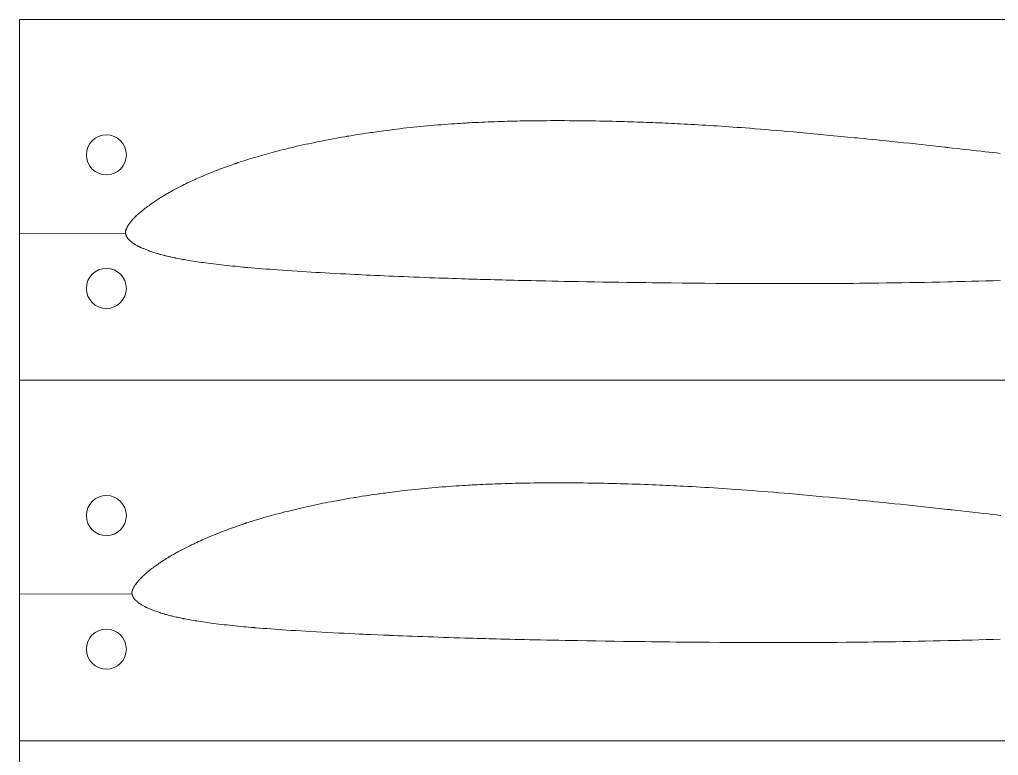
# Model space of a CAD drawing. Header units: millimetres. Extents: x 177 to 427, y 120 to 336.
# Drawn here: x 177.5 to 324.1, y 225.8 to 336 of the extents above; entities that cross this region are included whole.
import ezdxf

# ---------------------------------------------------------------- set-up
doc = ezdxf.new("R2010")
doc.units = ezdxf.units.MM
doc.layers.add('Geometries', color=7, linetype='Continuous')

msp = doc.modelspace()

# ---------------------------------------------------------------- linework, layer by layer
at = {"layer": 'Geometries', "linetype": 'Continuous', "lineweight": 13}
for p, q in [((177.5, 336), (426.5, 336)), ((177.5, 303.98), (177.5, 336)), ((177.5, 303.98), (193.36, 304.05)), ((177.5, 303.98), (193.36, 304.05)), ((177.5, 282), (177.5, 303.98)), ((177.5, 249.98), (177.5, 282)), ((177.5, 282), (426.5, 282)), ((426.5, 282), (177.5, 282)), ((177.5, 249.98), (194.33, 250.05)), ((177.5, 249.98), (194.33, 250.05)), ((177.5, 228), (177.5, 249.98)), ((177.5, 228), (426.5, 228)), ((177.5, 195.98), (177.5, 228)), ((426.5, 228), (177.5, 228))]:
    msp.add_line(p, q, dxfattribs=at)
at = {"layer": 'Geometries', "linetype": 'Continuous', "lineweight": 13, "flags": 128}
for points in [[(193.36, 304.1), (193.36, 304.13), (193.36, 304.16), (193.36, 304.2), (193.36, 304.23), (193.37, 304.26), (193.37, 304.27), (193.37, 304.29), (193.37, 304.3), (193.38, 304.31), (193.38, 304.32), (193.38, 304.32), (193.38, 304.33), (193.38, 304.34), (193.38, 304.35), (193.39, 304.35), (193.39, 304.37), (193.39, 304.38), (193.4, 304.4), (193.41, 304.42), (193.41, 304.44), (193.42, 304.46), (193.43, 304.51), (193.45, 304.56), (193.47, 304.61), (193.49, 304.66), (193.52, 304.73), (193.54, 304.79), (193.57, 304.86), (193.58, 304.88), (193.59, 304.89), (193.6, 304.91), (193.61, 304.93), (193.61, 304.94), (193.62, 304.96), (193.63, 304.97), (193.63, 304.98), (193.64, 305), (193.65, 305.01), (193.65, 305.02), (193.66, 305.03), (193.67, 305.04), (193.67, 305.05), (193.68, 305.07), (193.69, 305.08), (193.7, 305.1), (193.71, 305.11), (193.72, 305.13), (193.73, 305.15), (193.75, 305.17), (193.77, 305.2), (193.78, 305.23), (193.8, 305.25), (193.82, 305.28), (193.84, 305.3), (193.85, 305.32), (193.86, 305.33), (193.87, 305.35), (193.88, 305.36), (193.89, 305.38), (193.9, 305.39), (193.91, 305.4), (193.91, 305.41), (193.92, 305.42), (193.92, 305.42), (193.93, 305.43), (193.97, 305.49), (194.01, 305.53), (194.01, 305.53), (194.01, 305.54), (194.02, 305.54), (194.02, 305.55), (194.02, 305.55), (194.02, 305.55), (194.03, 305.56), (194.03, 305.56), (194.04, 305.57), (194.04, 305.58), (194.05, 305.58), (194.05, 305.59), (194.07, 305.62), (194.11, 305.67), (194.17, 305.74), (194.22, 305.81), (194.28, 305.87), (194.28, 305.88), (194.29, 305.89), (194.3, 305.9), (194.31, 305.91), (194.32, 305.92), (194.33, 305.93), (194.34, 305.95), (194.36, 305.97), (194.38, 306), (194.43, 306.05), (194.48, 306.11), (194.49, 306.12), (194.51, 306.14), (194.52, 306.15), (194.54, 306.17), (194.55, 306.18), (194.56, 306.19), (194.57, 306.2), (194.58, 306.21), (194.59, 306.22), (194.6, 306.23), (194.61, 306.24), (194.62, 306.25), (194.64, 306.27), (194.66, 306.3), (194.68, 306.32), (194.71, 306.34), (194.73, 306.37), (194.76, 306.39), (194.78, 306.42), (194.88, 306.51), (194.98, 306.61), (195.08, 306.71), (195.14, 306.76), (195.14, 306.76), (195.14, 306.77), (195.15, 306.77), (195.15, 306.77), (195.15, 306.78), (195.16, 306.78), (195.16, 306.79), (195.17, 306.8), (195.18, 306.81), (195.19, 306.82), (195.2, 306.82), (195.22, 306.84), (195.23, 306.85), (195.25, 306.86), (195.26, 306.88), (195.28, 306.89), (195.29, 306.9), (195.36, 306.96), (195.45, 307.05), (195.55, 307.13), (195.64, 307.21), (195.74, 307.29), (195.84, 307.37), (195.95, 307.46), (196.05, 307.54), (196.16, 307.62), (196.33, 307.76), (196.5, 307.89), (196.67, 308.02), (196.84, 308.14), (197.02, 308.27), (197.19, 308.4), (197.37, 308.52), (197.38, 308.53), (197.39, 308.53), (197.4, 308.54), (197.41, 308.55), (197.42, 308.56), (197.43, 308.56), (197.44, 308.57), (197.44, 308.57), (197.45, 308.57), (197.46, 308.58), (197.46, 308.58), (197.47, 308.59), (197.48, 308.59), (197.49, 308.6), (197.5, 308.61), (197.51, 308.62), (197.52, 308.63), (197.54, 308.63), (197.55, 308.64), (197.67, 308.72), (197.68, 308.73), (197.69, 308.74), (197.7, 308.74), (197.71, 308.75), (197.72, 308.76), (197.73, 308.76), (197.74, 308.77), (197.75, 308.78), (197.76, 308.79), (197.77, 308.79), (197.79, 308.8), (197.8, 308.81), (197.82, 308.82), (197.85, 308.84), (197.87, 308.86), (197.9, 308.88), (197.93, 308.9), (197.96, 308.92), (197.99, 308.94), (198.01, 308.95), (198.13, 309.03), (198.25, 309.11), (198.36, 309.18), (198.4, 309.21), (198.41, 309.21), (198.42, 309.22), (198.43, 309.22), (198.44, 309.23), (198.45, 309.23), (198.46, 309.24), (198.48, 309.25), (198.49, 309.26), (198.51, 309.28), (198.53, 309.29), (198.55, 309.3), (198.65, 309.36), (198.81, 309.46), (198.85, 309.48), (198.88, 309.5), (198.91, 309.52), (198.95, 309.55), (198.99, 309.57), (199.01, 309.58), (199.03, 309.6), (199.05, 309.61), (199.08, 309.62), (199.1, 309.63), (199.12, 309.65), (199.13, 309.65), (199.14, 309.66), (199.16, 309.67), (199.17, 309.68), (199.18, 309.68), (199.19, 309.69), (199.19, 309.69), (199.24, 309.72), (199.33, 309.77), (199.48, 309.86), (199.61, 309.94), (199.75, 310.02), (199.81, 310.05), (199.82, 310.06), (199.83, 310.06), (199.83, 310.06), (199.84, 310.07), (199.85, 310.07), (199.85, 310.08), (199.86, 310.08), (199.87, 310.09), (199.89, 310.09), (199.9, 310.1), (199.91, 310.11), (199.93, 310.12), (199.95, 310.13), (199.98, 310.15), (200.02, 310.17), (200.18, 310.26), (200.33, 310.34), (200.51, 310.44), (200.7, 310.55), (200.88, 310.64), (201.08, 310.75), (201.28, 310.85), (201.48, 310.96), (201.69, 311.06), (201.89, 311.16), (202.15, 311.29), (202.4, 311.42), (202.66, 311.54), (202.92, 311.66), (203.18, 311.79), (203.44, 311.91), (203.7, 312.02), (203.96, 312.14), (204.22, 312.26), (204.53, 312.39), (204.84, 312.53), (205.15, 312.66), (205.46, 312.79), (205.77, 312.92), (206.09, 313.05), (206.39, 313.17), (206.69, 313.29), (206.99, 313.41), (207.29, 313.52), (207.6, 313.64), (207.9, 313.75), (208.21, 313.86), (208.51, 313.98), (208.78, 314.07), (209.05, 314.17), (209.32, 314.26), (209.59, 314.36), (209.74, 314.41), (209.81, 314.43), (209.82, 314.44), (209.83, 314.44), (209.85, 314.45), (209.86, 314.45), (209.88, 314.46), (209.9, 314.46), (209.92, 314.47), (209.95, 314.48), (209.97, 314.49), (210, 314.5), (210.03, 314.51), (210.07, 314.52), (210.11, 314.53), (210.15, 314.55), (210.2, 314.56), (210.25, 314.58), (210.29, 314.6), (210.54, 314.68), (210.8, 314.76), (211.05, 314.84), (211.41, 314.96), (211.78, 315.08), (212.15, 315.19), (212.51, 315.3), (212.88, 315.41), (213.25, 315.52), (213.6, 315.62), (213.95, 315.72), (214.3, 315.82), (214.65, 315.92), (215, 316.02), (215.35, 316.11), (215.7, 316.21), (216.06, 316.3), (216.41, 316.39), (216.76, 316.48), (217.11, 316.57), (217.46, 316.65), (217.81, 316.74), (218.16, 316.82), (218.6, 316.92), (219.04, 317.03), (219.48, 317.13), (219.93, 317.23), (220.37, 317.33), (220.81, 317.42), (221.26, 317.52), (221.67, 317.6), (222.08, 317.69), (222.49, 317.77), (222.9, 317.85), (223.31, 317.94), (223.72, 318.01), (224.22, 318.11), (224.71, 318.2), (225.21, 318.29), (225.71, 318.38), (226.2, 318.47), (226.4, 318.5), (226.48, 318.52), (226.55, 318.53), (226.82, 318.57), (227.09, 318.62), (227.58, 318.7), (228.06, 318.78), (228.5, 318.85), (228.93, 318.91), (229.37, 318.98), (229.8, 319.04), (230.05, 319.08), (230.07, 319.08), (230.08, 319.09), (230.1, 319.09), (230.12, 319.09), (230.14, 319.09), (230.15, 319.1), (230.35, 319.12), (230.7, 319.17), (231.01, 319.22), (231.32, 319.26), (231.69, 319.31), (232.07, 319.36), (232.44, 319.41), (232.94, 319.47), (233.44, 319.54), (233.94, 319.6), (234.45, 319.66), (234.96, 319.72), (235.47, 319.77), (235.99, 319.83), (236.5, 319.89), (237.02, 319.94), (237.54, 319.99), (238.06, 320.04), (238.58, 320.09), (239.1, 320.13), (239.62, 320.18), (240.14, 320.22), (240.66, 320.26), (241.17, 320.3), (241.69, 320.34), (242.2, 320.38), (242.72, 320.41), (243.1, 320.44), (243.49, 320.46), (243.88, 320.49), (244.16, 320.5), (244.18, 320.5), (244.19, 320.5), (244.2, 320.51), (244.22, 320.51), (244.23, 320.51), (244.24, 320.51), (244.24, 320.51), (244.25, 320.51), (244.26, 320.51), (244.28, 320.51), (244.29, 320.51), (244.3, 320.51), (244.5, 320.52), (244.9, 320.55), (245.31, 320.57), (245.78, 320.59), (246.25, 320.61), (246.73, 320.63), (247.2, 320.66), (247.68, 320.68), (248.15, 320.69), (248.63, 320.71), (249.11, 320.73), (249.59, 320.74), (250.07, 320.76), (250.55, 320.77), (251.04, 320.78), (251.51, 320.8), (251.99, 320.81), (252.47, 320.82), (252.94, 320.83), (253.51, 320.84), (254.08, 320.84), (254.66, 320.85), (255.23, 320.86), (255.8, 320.86), (256.37, 320.86), (257.06, 320.87), (257.75, 320.87), (258.44, 320.87), (259.13, 320.87), (259.82, 320.86), (260.5, 320.86), (261.17, 320.85), (261.85, 320.85), (262.53, 320.84), (263.15, 320.83), (263.77, 320.82), (264.4, 320.81), (265.02, 320.79), (265.64, 320.78), (266.25, 320.77), (266.85, 320.75), (267.46, 320.74), (268.06, 320.72), (268.55, 320.71), (269.03, 320.69), (269.51, 320.68), (269.99, 320.66), (270.46, 320.64), (270.93, 320.63), (271.4, 320.61), (271.87, 320.59), (272.33, 320.57), (272.8, 320.56), (273.27, 320.54), (273.74, 320.52), (274.21, 320.5), (274.67, 320.48), (275.13, 320.45), (275.58, 320.43), (276.04, 320.41), (276.49, 320.39), (277.03, 320.36), (277.57, 320.33), (278.1, 320.3), (278.64, 320.27), (279.17, 320.24), (279.7, 320.21), (280.28, 320.18), (280.86, 320.14), (281.44, 320.11), (282.01, 320.07), (282.59, 320.03), (283.16, 319.99), (283.74, 319.95), (284.37, 319.91), (284.99, 319.86), (285.62, 319.82), (286.25, 319.77), (286.87, 319.72), (287.67, 319.66), (288.46, 319.6), (289.26, 319.54), (290.05, 319.47), (290.84, 319.4), (291.63, 319.34), (292.42, 319.27), (293.42, 319.18), (294.43, 319.09), (295.43, 319), (296.44, 318.91), (297.44, 318.81), (298.44, 318.72), (299.45, 318.62), (300.48, 318.52), (301.51, 318.42), (302.55, 318.32), (302.74, 318.3), (302.95, 318.28), (303.33, 318.24), (304, 318.18), (304.6, 318.12), (305.19, 318.06), (305.9, 317.99), (306.61, 317.91), (307.31, 317.84), (308.19, 317.75), (309.06, 317.66), (309.93, 317.57), (310.8, 317.48), (311.67, 317.38), (312.54, 317.29), (313.41, 317.2), (314.3, 317.1), (315.19, 317), (316.08, 316.9), (316.28, 316.88), (316.37, 316.87), (316.52, 316.85), (316.78, 316.82), (317.24, 316.77), (317.96, 316.69), (318.67, 316.61), (319.38, 316.53), (320.1, 316.45), (320.82, 316.37), (321.54, 316.29), (322.11, 316.22), (322.67, 316.16), (323.24, 316.09), (323.81, 316.03), (324.39, 315.96)], [(193.36, 304.05), (193.36, 304.07), (193.36, 304.1)], [(324.39, 296.95), (323.31, 296.91), (322.23, 296.88), (321.15, 296.85), (320.14, 296.82), (319.13, 296.8), (318.63, 296.79), (318.22, 296.78), (317.87, 296.77), (317.17, 296.75), (316.47, 296.73), (315.33, 296.71), (314.2, 296.69), (313.06, 296.66), (311.92, 296.64), (310.78, 296.62), (309.64, 296.6), (308.5, 296.59), (307.35, 296.57), (306.21, 296.56), (305.07, 296.54), (304.28, 296.53), (304.01, 296.53), (303.88, 296.53), (303.32, 296.52), (302.33, 296.51), (301.01, 296.5), (299.69, 296.49), (298.37, 296.49), (297.05, 296.48), (295.72, 296.47), (294.4, 296.47), (293.08, 296.47), (291.75, 296.47), (290.37, 296.47), (288.98, 296.47), (287.59, 296.48), (286.2, 296.48), (284.81, 296.49), (283.42, 296.5), (281.75, 296.51), (280.09, 296.52), (278.42, 296.54), (276.75, 296.55), (275.08, 296.57), (274.14, 296.58), (273.2, 296.59), (272.26, 296.6), (271.31, 296.62), (270.37, 296.63), (269.42, 296.64), (268.47, 296.66), (267.27, 296.67), (266.06, 296.69), (264.85, 296.71), (263.64, 296.73), (262.43, 296.75), (261.22, 296.77), (260.01, 296.79), (259.08, 296.81), (258.15, 296.83), (257.23, 296.85), (256.3, 296.87), (255.58, 296.88), (254.85, 296.9), (254.13, 296.92), (253.41, 296.93), (252.8, 296.95), (252.19, 296.96), (251.58, 296.98), (250.97, 296.99), (250.36, 297.01), (249.76, 297.02), (249.19, 297.04), (248.62, 297.05), (248.05, 297.07), (247.49, 297.08), (246.92, 297.1), (246.48, 297.11), (246.04, 297.13), (245.66, 297.14), (245.49, 297.14), (245.38, 297.15), (244.76, 297.16), (244.22, 297.18), (243.67, 297.2), (243, 297.22), (242.33, 297.24), (241.67, 297.27), (241, 297.29), (240.34, 297.31), (239.68, 297.34), (238.9, 297.36), (238.12, 297.39), (237.35, 297.42), (236.57, 297.45), (235.8, 297.48), (235.03, 297.52), (234.26, 297.55), (233.49, 297.58), (232.82, 297.61), (232.14, 297.64), (231.55, 297.67), (231.45, 297.67), (231.32, 297.68), (231.09, 297.69), (230.69, 297.7), (230.05, 297.73), (229.41, 297.76), (228.78, 297.79), (228.31, 297.82), (228.11, 297.83), (228.02, 297.83), (227.69, 297.85), (227.02, 297.88), (226.36, 297.92), (225.57, 297.96), (224.78, 298), (223.99, 298.04), (223.29, 298.08), (222.59, 298.12), (221.89, 298.16), (221.19, 298.2), (220.49, 298.25), (219.79, 298.29), (219.06, 298.33), (218.33, 298.38), (217.6, 298.43), (216.87, 298.48), (216.14, 298.53), (215.57, 298.57), (215, 298.62), (214.43, 298.66), (213.86, 298.7), (213.29, 298.75), (212.76, 298.79), (212.23, 298.84), (211.7, 298.88), (211.49, 298.9), (211.43, 298.91), (211.4, 298.91), (211.36, 298.91), (211.21, 298.93), (210.93, 298.95), (210.56, 298.98), (210.19, 299.02), (209.83, 299.06), (209.41, 299.1), (208.99, 299.14), (208.57, 299.18), (208.15, 299.23), (207.73, 299.27), (207.32, 299.32), (206.92, 299.37), (206.53, 299.41), (206.14, 299.46), (205.75, 299.51), (205.36, 299.57), (205.05, 299.61), (204.74, 299.65), (204.43, 299.69), (204.12, 299.74), (203.81, 299.79), (203.5, 299.83), (203.19, 299.88), (202.89, 299.93), (202.64, 299.97), (202.4, 300.02), (202.16, 300.06), (201.92, 300.1), (201.68, 300.15), (201.44, 300.19), (201.2, 300.24), (200.96, 300.28), (200.93, 300.29), (200.93, 300.29), (200.92, 300.29), (200.92, 300.29), (200.91, 300.3), (200.91, 300.3), (200.91, 300.3), (200.88, 300.3), (200.84, 300.31), (200.77, 300.33), (200.64, 300.35), (200.4, 300.4), (200.17, 300.46), (200.14, 300.46), (200.12, 300.47), (200.12, 300.47), (200.12, 300.47), (200.11, 300.47), (200.11, 300.47), (200.11, 300.47), (200.1, 300.47), (200.1, 300.47), (200.01, 300.49), (199.85, 300.53), (199.61, 300.58), (199.38, 300.64), (199.35, 300.65), (199.34, 300.65), (199.34, 300.65), (199.33, 300.65), (199.33, 300.65), (199.33, 300.65), (199.3, 300.66), (199.26, 300.67), (199.18, 300.69), (199.02, 300.73), (198.85, 300.78), (198.68, 300.82), (198.6, 300.85), (198.56, 300.85), (198.56, 300.86), (198.56, 300.86), (198.56, 300.86), (198.56, 300.86), (198.56, 300.86), (198.55, 300.86), (198.55, 300.86), (198.55, 300.86), (198.43, 300.89), (198.32, 300.93), (198.21, 300.96), (198.18, 300.97), (198.18, 300.97), (198.17, 300.97), (198.17, 300.97), (198.16, 300.97), (198.15, 300.97), (198.09, 300.99), (197.98, 301.03), (197.79, 301.08), (197.62, 301.14), (197.45, 301.19), (197.29, 301.25), (197.14, 301.3), (196.98, 301.35), (196.83, 301.41), (196.67, 301.47), (196.55, 301.51), (196.43, 301.56), (196.31, 301.61), (196.19, 301.66), (196.07, 301.71), (195.97, 301.75), (195.86, 301.8), (195.76, 301.84), (195.65, 301.89), (195.59, 301.91), (195.57, 301.93), (195.56, 301.93), (195.56, 301.93), (195.55, 301.93), (195.55, 301.93), (195.51, 301.95), (195.44, 301.99), (195.37, 302.02), (195.3, 302.06), (195.23, 302.1), (195.16, 302.14), (195.06, 302.19), (194.97, 302.24), (194.88, 302.3), (194.85, 302.31), (194.85, 302.31), (194.85, 302.32), (194.84, 302.32), (194.84, 302.32), (194.83, 302.32), (194.83, 302.33), (194.82, 302.33), (194.76, 302.37), (194.71, 302.4), (194.66, 302.43), (194.6, 302.47), (194.55, 302.5), (194.53, 302.52), (194.52, 302.52), (194.52, 302.52), (194.52, 302.53), (194.51, 302.53), (194.51, 302.53), (194.51, 302.53), (194.49, 302.54), (194.43, 302.58), (194.37, 302.63), (194.32, 302.67), (194.26, 302.71), (194.21, 302.76), (194.2, 302.77), (194.19, 302.77), (194.19, 302.77), (194.19, 302.78), (194.18, 302.78), (194.18, 302.78), (194.14, 302.82), (194.1, 302.85), (194.06, 302.89), (194.05, 302.9), (194.05, 302.9), (194.04, 302.91), (194.04, 302.91), (194.03, 302.91), (194.03, 302.92), (194, 302.95), (193.94, 303), (193.9, 303.04), (193.86, 303.08), (193.82, 303.12), (193.78, 303.17), (193.76, 303.19), (193.76, 303.19), (193.75, 303.19), (193.75, 303.19), (193.75, 303.2), (193.75, 303.2), (193.75, 303.2), (193.73, 303.22), (193.71, 303.25), (193.68, 303.28), (193.66, 303.31), (193.64, 303.34), (193.61, 303.37), (193.59, 303.41), (193.57, 303.44), (193.55, 303.48), (193.54, 303.51), (193.52, 303.55), (193.49, 303.6), (193.47, 303.65), (193.45, 303.7), (193.44, 303.73), (193.42, 303.77), (193.41, 303.81), (193.4, 303.85), (193.39, 303.89), (193.39, 303.89), (193.39, 303.9), (193.39, 303.9), (193.38, 303.9), (193.38, 303.91), (193.38, 303.91), (193.38, 303.94), (193.37, 303.98), (193.36, 304.01), (193.36, 304.05)], [(194.33, 250.15), (194.33, 250.18), (194.33, 250.21), (194.33, 250.24), (194.33, 250.28), (194.34, 250.31), (194.34, 250.32), (194.34, 250.33), (194.34, 250.35), (194.35, 250.36), (194.35, 250.36), (194.35, 250.37), (194.35, 250.38), (194.35, 250.39), (194.35, 250.39), (194.36, 250.4), (194.36, 250.42), (194.36, 250.43), (194.37, 250.45), (194.38, 250.47), (194.38, 250.49), (194.39, 250.51), (194.4, 250.56), (194.42, 250.62), (194.44, 250.67), (194.46, 250.72), (194.49, 250.78), (194.52, 250.85), (194.55, 250.91), (194.55, 250.93), (194.56, 250.95), (194.57, 250.97), (194.58, 250.98), (194.59, 251), (194.59, 251.01), (194.6, 251.03), (194.61, 251.04), (194.62, 251.06), (194.62, 251.07), (194.63, 251.08), (194.64, 251.09), (194.64, 251.1), (194.65, 251.11), (194.66, 251.13), (194.67, 251.14), (194.68, 251.16), (194.69, 251.17), (194.7, 251.19), (194.71, 251.21), (194.73, 251.23), (194.74, 251.26), (194.76, 251.29), (194.78, 251.31), (194.8, 251.34), (194.82, 251.37), (194.83, 251.38), (194.84, 251.4), (194.85, 251.41), (194.86, 251.42), (194.87, 251.44), (194.88, 251.45), (194.89, 251.46), (194.89, 251.47), (194.9, 251.48), (194.9, 251.48), (194.91, 251.49), (194.91, 251.49), (194.96, 251.55), (194.99, 251.59), (194.99, 251.6), (195, 251.6), (195, 251.61), (195, 251.61), (195, 251.61), (195.01, 251.62), (195.01, 251.62), (195.01, 251.63), (195.02, 251.63), (195.02, 251.64), (195.03, 251.65), (195.04, 251.66), (195.06, 251.68), (195.1, 251.74), (195.15, 251.8), (195.21, 251.87), (195.26, 251.94), (195.27, 251.95), (195.28, 251.96), (195.29, 251.97), (195.3, 251.98), (195.31, 251.99), (195.32, 252), (195.33, 252.02), (195.35, 252.04), (195.37, 252.06), (195.42, 252.12), (195.47, 252.17), (195.49, 252.19), (195.5, 252.21), (195.52, 252.22), (195.53, 252.24), (195.54, 252.25), (195.55, 252.26), (195.56, 252.27), (195.57, 252.28), (195.58, 252.29), (195.59, 252.3), (195.6, 252.31), (195.61, 252.32), (195.63, 252.34), (195.66, 252.37), (195.68, 252.39), (195.7, 252.42), (195.73, 252.44), (195.75, 252.46), (195.78, 252.49), (195.88, 252.59), (195.98, 252.69), (196.09, 252.78), (196.14, 252.84), (196.14, 252.84), (196.15, 252.84), (196.15, 252.84), (196.15, 252.85), (196.16, 252.85), (196.16, 252.86), (196.17, 252.86), (196.18, 252.87), (196.19, 252.88), (196.2, 252.89), (196.21, 252.9), (196.23, 252.91), (196.24, 252.93), (196.26, 252.94), (196.27, 252.95), (196.28, 252.97), (196.3, 252.98), (196.37, 253.04), (196.46, 253.12), (196.56, 253.2), (196.66, 253.28), (196.76, 253.37), (196.86, 253.45), (196.97, 253.54), (197.08, 253.62), (197.18, 253.7), (197.33, 253.82), (197.49, 253.93), (197.64, 254.05), (197.79, 254.16), (197.95, 254.27), (198.1, 254.39), (198.26, 254.49), (198.42, 254.6), (198.43, 254.61), (198.44, 254.62), (198.45, 254.63), (198.46, 254.63), (198.47, 254.64), (198.48, 254.64), (198.48, 254.65), (198.49, 254.65), (198.5, 254.66), (198.51, 254.66), (198.51, 254.67), (198.52, 254.67), (198.53, 254.68), (198.54, 254.69), (198.55, 254.69), (198.56, 254.7), (198.57, 254.71), (198.59, 254.72), (198.6, 254.72), (198.72, 254.81), (198.73, 254.81), (198.74, 254.82), (198.75, 254.82), (198.75, 254.83), (198.76, 254.84), (198.77, 254.84), (198.78, 254.85), (198.79, 254.85), (198.8, 254.86), (198.81, 254.87), (198.83, 254.88), (198.84, 254.89), (198.86, 254.9), (198.87, 254.91), (198.9, 254.93), (198.93, 254.94), (198.96, 254.96), (198.99, 254.98), (199.02, 255), (199.04, 255.02), (199.07, 255.04), (199.19, 255.12), (199.31, 255.19), (199.42, 255.26), (199.47, 255.29), (199.48, 255.3), (199.48, 255.3), (199.49, 255.31), (199.5, 255.31), (199.51, 255.32), (199.53, 255.33), (199.54, 255.34), (199.56, 255.35), (199.58, 255.36), (199.6, 255.37), (199.62, 255.38), (199.71, 255.44), (199.88, 255.55), (199.92, 255.57), (199.95, 255.59), (199.99, 255.61), (200.02, 255.63), (200.06, 255.65), (200.08, 255.67), (200.11, 255.68), (200.13, 255.69), (200.15, 255.71), (200.17, 255.72), (200.19, 255.73), (200.21, 255.74), (200.22, 255.75), (200.23, 255.75), (200.24, 255.76), (200.25, 255.77), (200.26, 255.77), (200.27, 255.78), (200.32, 255.81), (200.41, 255.86), (200.56, 255.94), (200.7, 256.02), (200.84, 256.1), (200.9, 256.14), (200.91, 256.14), (200.91, 256.14), (200.92, 256.15), (200.93, 256.15), (200.93, 256.16), (200.94, 256.16), (200.95, 256.16), (200.96, 256.17), (200.97, 256.18), (200.99, 256.19), (201, 256.19), (201.02, 256.2), (201.03, 256.21), (201.07, 256.23), (201.11, 256.25), (201.27, 256.34), (201.42, 256.43), (201.61, 256.53), (201.8, 256.63), (201.99, 256.73), (202.19, 256.83), (202.39, 256.94), (202.59, 257.04), (202.8, 257.14), (203, 257.24), (203.27, 257.37), (203.53, 257.49), (203.79, 257.62), (204.05, 257.74), (204.32, 257.86), (204.58, 257.98), (204.84, 258.1), (205.1, 258.21), (205.36, 258.33), (205.68, 258.46), (205.99, 258.6), (206.3, 258.73), (206.62, 258.86), (206.94, 258.98), (207.25, 259.11), (207.56, 259.23), (207.86, 259.35), (208.17, 259.46), (208.47, 259.58), (208.78, 259.69), (209.09, 259.81), (209.39, 259.92), (209.7, 260.03), (209.97, 260.12), (210.25, 260.22), (210.52, 260.31), (210.79, 260.4), (210.94, 260.45), (211.01, 260.48), (211.02, 260.48), (211.03, 260.48), (211.05, 260.49), (211.06, 260.49), (211.08, 260.5), (211.1, 260.51), (211.12, 260.51), (211.15, 260.52), (211.17, 260.53), (211.2, 260.54), (211.24, 260.55), (211.27, 260.56), (211.31, 260.57), (211.36, 260.59), (211.4, 260.61), (211.45, 260.62), (211.5, 260.64), (211.75, 260.72), (212, 260.8), (212.26, 260.88), (212.63, 260.99), (212.99, 261.11), (213.36, 261.22), (213.73, 261.33), (214.1, 261.44), (214.48, 261.55), (214.83, 261.65), (215.18, 261.74), (215.53, 261.84), (215.88, 261.94), (216.23, 262.03), (216.63, 262.13), (217.02, 262.24), (217.42, 262.34), (217.81, 262.43), (218.21, 262.53), (218.61, 262.63), (219.01, 262.72), (219.41, 262.82), (219.85, 262.92), (220.29, 263.02), (220.73, 263.12), (221.18, 263.21), (221.62, 263.31), (222.07, 263.4), (222.51, 263.49), (222.92, 263.58), (223.33, 263.66), (223.74, 263.74), (224.15, 263.82), (224.57, 263.9), (224.98, 263.97), (225.47, 264.06), (225.97, 264.15), (226.46, 264.24), (226.96, 264.33), (227.46, 264.41), (227.65, 264.44), (227.74, 264.46), (227.81, 264.47), (228.08, 264.51), (228.35, 264.55), (228.83, 264.63), (229.31, 264.71), (229.75, 264.77), (230.18, 264.83), (230.62, 264.9), (231.05, 264.96), (231.3, 264.99), (231.31, 265), (231.33, 265), (231.35, 265), (231.36, 265), (231.38, 265.01), (231.4, 265.01), (231.6, 265.04), (231.94, 265.08), (232.25, 265.12), (232.56, 265.17), (232.93, 265.21), (233.31, 265.26), (233.68, 265.31), (234.17, 265.37), (234.67, 265.43), (235.17, 265.48), (235.67, 265.54), (236.18, 265.6), (236.69, 265.65), (237.2, 265.7), (237.72, 265.75), (238.23, 265.8), (238.74, 265.85), (239.26, 265.9), (239.77, 265.94), (240.29, 265.99), (240.8, 266.03), (241.32, 266.07), (241.83, 266.11), (242.34, 266.14), (242.85, 266.18), (243.36, 266.21), (243.87, 266.24), (244.25, 266.27), (244.63, 266.29), (245.01, 266.31), (245.3, 266.33), (245.31, 266.33), (245.32, 266.33), (245.34, 266.33), (245.35, 266.33), (245.36, 266.33), (245.37, 266.33), (245.38, 266.33), (245.38, 266.33), (245.4, 266.33), (245.41, 266.33), (245.42, 266.34), (245.43, 266.34), (245.63, 266.35), (246.03, 266.37), (246.43, 266.39), (246.89, 266.41), (247.35, 266.43), (247.82, 266.45), (248.29, 266.47), (248.75, 266.49), (249.22, 266.5), (249.69, 266.52), (250.22, 266.54), (250.74, 266.55), (251.27, 266.57), (251.79, 266.58), (252.32, 266.59), (252.85, 266.6), (253.38, 266.61), (253.91, 266.62), (254.58, 266.63), (255.25, 266.64), (255.92, 266.64), (256.59, 266.65), (257.26, 266.65), (257.93, 266.65), (258.6, 266.65), (259.27, 266.65), (259.94, 266.65), (260.61, 266.64), (261.27, 266.64), (261.93, 266.63), (262.59, 266.62), (263.25, 266.61), (263.86, 266.6), (264.47, 266.59), (265.08, 266.58), (265.68, 266.57), (266.29, 266.55), (266.88, 266.54), (267.47, 266.52), (268.07, 266.5), (268.66, 266.49), (269.26, 266.47), (269.86, 266.45), (270.46, 266.43), (271.06, 266.41), (271.65, 266.38), (272.25, 266.36), (272.84, 266.34), (273.36, 266.32), (273.88, 266.29), (274.39, 266.27), (274.9, 266.25), (275.42, 266.22), (275.93, 266.2), (276.44, 266.17), (276.95, 266.15), (277.59, 266.11), (278.22, 266.08), (278.86, 266.04), (279.49, 266.01), (280.13, 265.97), (280.8, 265.93), (281.47, 265.89), (282.14, 265.84), (282.8, 265.8), (283.47, 265.75), (284.13, 265.71), (284.92, 265.65), (285.7, 265.6), (286.48, 265.54), (287.26, 265.48), (288.05, 265.42), (288.84, 265.36), (289.63, 265.29), (290.43, 265.23), (291.22, 265.16), (292.01, 265.09), (292.79, 265.03), (293.8, 264.94), (294.8, 264.85), (295.8, 264.76), (296.81, 264.67), (297.81, 264.57), (298.81, 264.48), (299.82, 264.38), (300.85, 264.28), (301.88, 264.18), (302.91, 264.08), (303.1, 264.07), (303.31, 264.04), (303.69, 264.01), (304.36, 263.94), (304.96, 263.88), (305.55, 263.82), (306.26, 263.75), (306.97, 263.68), (307.68, 263.61), (308.55, 263.52), (309.43, 263.43), (310.3, 263.33), (311.17, 263.24), (312.04, 263.15), (312.91, 263.06), (313.78, 262.96), (314.68, 262.86), (315.57, 262.77), (316.47, 262.67), (316.67, 262.65), (316.76, 262.64), (316.91, 262.62), (317.17, 262.59), (317.63, 262.54), (318.49, 262.45), (319.35, 262.35), (320.21, 262.25), (321.07, 262.16), (321.93, 262.06), (322.57, 261.99), (323.2, 261.91), (323.83, 261.84), (324.47, 261.77)], [(194.33, 250.05), (194.33, 250.08), (194.33, 250.11), (194.33, 250.15)], [(324.38, 243.23), (323.31, 243.2), (322.25, 243.17), (321.19, 243.13), (320.19, 243.11), (319.19, 243.08), (318.69, 243.07), (318.29, 243.06), (317.95, 243.05), (317.26, 243.03), (316.57, 243.02), (315.45, 242.99), (314.32, 242.97), (313.2, 242.94), (312.08, 242.92), (310.96, 242.9), (309.83, 242.88), (308.71, 242.86), (307.58, 242.85), (306.46, 242.83), (305.33, 242.82), (304.55, 242.81), (304.29, 242.8), (304.16, 242.8), (303.61, 242.8), (302.63, 242.79), (301.33, 242.77), (300.03, 242.76), (298.73, 242.75), (297.43, 242.75), (296.13, 242.74), (294.83, 242.74), (293.53, 242.73), (292.23, 242.73), (290.86, 242.73), (289.5, 242.73), (288.13, 242.73), (286.77, 242.74), (285.4, 242.74), (284.04, 242.75), (282.4, 242.76), (280.76, 242.77), (279.12, 242.78), (277.48, 242.8), (275.83, 242.81), (274.91, 242.82), (273.99, 242.84), (273.07, 242.85), (272.14, 242.86), (271.21, 242.87), (270.28, 242.88), (269.35, 242.89), (267.97, 242.91), (266.59, 242.93), (265.21, 242.95), (263.83, 242.97), (262.44, 243), (261.06, 243.02), (260.13, 243.04), (259.21, 243.05), (258.28, 243.07), (257.35, 243.09), (256.43, 243.11), (255.51, 243.13), (254.58, 243.15), (253.86, 243.16), (253.14, 243.18), (252.42, 243.2), (251.71, 243.21), (250.99, 243.23), (250.29, 243.25), (249.59, 243.26), (248.89, 243.28), (248.19, 243.3), (247.76, 243.31), (247.32, 243.32), (246.94, 243.33), (246.77, 243.34), (246.66, 243.34), (246.06, 243.36), (245.51, 243.37), (244.97, 243.39), (244.18, 243.41), (243.38, 243.44), (242.59, 243.46), (241.8, 243.49), (241.01, 243.51), (240.23, 243.54), (239.46, 243.57), (238.68, 243.59), (237.91, 243.62), (237.14, 243.65), (236.37, 243.68), (235.61, 243.71), (234.84, 243.74), (234.17, 243.76), (233.49, 243.79), (232.9, 243.81), (232.8, 243.82), (232.67, 243.82), (232.44, 243.83), (232.04, 243.85), (231.08, 243.89), (230.13, 243.93), (229.66, 243.95), (229.45, 243.96), (229.36, 243.96), (229.03, 243.98), (228.37, 244.01), (227.7, 244.04), (226.91, 244.08), (226.12, 244.12), (225.33, 244.16), (224.48, 244.2), (223.63, 244.24), (222.79, 244.29), (221.95, 244.34), (221.11, 244.38), (220.37, 244.43), (219.63, 244.47), (218.9, 244.52), (218.17, 244.56), (217.43, 244.61), (216.86, 244.65), (216.28, 244.69), (215.71, 244.73), (215.13, 244.77), (214.56, 244.82), (214.02, 244.86), (213.49, 244.9), (212.96, 244.95), (212.74, 244.96), (212.68, 244.97), (212.65, 244.97), (212.61, 244.97), (212.46, 244.99), (212.18, 245.01), (211.81, 245.04), (211.43, 245.08), (211.06, 245.11), (210.63, 245.15), (210.21, 245.19), (209.79, 245.24), (209.37, 245.28), (208.94, 245.32), (208.52, 245.37), (208.12, 245.41), (207.73, 245.46), (207.33, 245.51), (206.93, 245.56), (206.54, 245.61), (206.22, 245.65), (205.91, 245.69), (205.6, 245.73), (205.28, 245.78), (204.97, 245.82), (204.66, 245.87), (204.34, 245.92), (204.03, 245.97), (203.79, 246.01), (203.54, 246.05), (203.3, 246.09), (203.05, 246.13), (202.81, 246.18), (202.57, 246.22), (202.32, 246.27), (202.08, 246.31), (202.05, 246.32), (202.04, 246.32), (202.04, 246.32), (202.03, 246.32), (202.03, 246.32), (202.03, 246.32), (202.02, 246.33), (202, 246.33), (201.96, 246.34), (201.88, 246.35), (201.75, 246.38), (201.51, 246.43), (201.27, 246.48), (201.24, 246.49), (201.23, 246.49), (201.22, 246.49), (201.22, 246.5), (201.22, 246.5), (201.21, 246.5), (201.21, 246.5), (201.21, 246.5), (201.2, 246.5), (201.11, 246.52), (200.95, 246.56), (200.71, 246.61), (200.47, 246.67), (200.44, 246.68), (200.43, 246.68), (200.43, 246.68), (200.42, 246.68), (200.42, 246.68), (200.42, 246.68), (200.39, 246.69), (200.35, 246.7), (200.27, 246.72), (200.1, 246.76), (199.94, 246.8), (199.75, 246.85), (199.68, 246.87), (199.64, 246.88), (199.64, 246.88), (199.64, 246.88), (199.63, 246.88), (199.63, 246.88), (199.63, 246.88), (199.63, 246.88), (199.63, 246.88), (199.63, 246.88), (199.5, 246.92), (199.39, 246.95), (199.28, 246.98), (199.25, 246.99), (199.25, 246.99), (199.24, 246.99), (199.24, 246.99), (199.23, 247), (199.22, 247), (199.16, 247.02), (199.05, 247.05), (198.85, 247.11), (198.68, 247.16), (198.5, 247.22), (198.34, 247.27), (198.19, 247.32), (198.03, 247.38), (197.87, 247.43), (197.71, 247.49), (197.59, 247.54), (197.47, 247.59), (197.35, 247.63), (197.22, 247.68), (197.1, 247.73), (196.99, 247.77), (196.89, 247.82), (196.78, 247.86), (196.67, 247.91), (196.61, 247.94), (196.59, 247.95), (196.58, 247.95), (196.58, 247.95), (196.57, 247.96), (196.57, 247.96), (196.53, 247.98), (196.46, 248.01), (196.38, 248.05), (196.31, 248.09), (196.24, 248.12), (196.17, 248.16), (196.07, 248.22), (195.97, 248.27), (195.88, 248.32), (195.86, 248.34), (195.86, 248.34), (195.85, 248.34), (195.85, 248.34), (195.84, 248.35), (195.84, 248.35), (195.83, 248.35), (195.83, 248.36), (195.76, 248.39), (195.71, 248.43), (195.66, 248.46), (195.6, 248.49), (195.55, 248.53), (195.52, 248.55), (195.52, 248.55), (195.52, 248.55), (195.51, 248.55), (195.51, 248.55), (195.51, 248.56), (195.5, 248.56), (195.49, 248.57), (195.43, 248.61), (195.37, 248.65), (195.31, 248.7), (195.25, 248.74), (195.2, 248.79), (195.2, 248.79), (195.19, 248.79), (195.19, 248.8), (195.18, 248.8), (195.18, 248.8), (195.18, 248.8), (195.17, 248.81), (195.13, 248.84), (195.09, 248.88), (195.05, 248.92), (195.04, 248.93), (195.04, 248.93), (195.03, 248.93), (195.03, 248.93), (195.03, 248.93), (195.03, 248.94), (195.03, 248.94), (195.02, 248.94), (194.99, 248.97), (194.93, 249.02), (194.89, 249.06), (194.85, 249.1), (194.81, 249.14), (194.77, 249.19), (194.75, 249.21), (194.74, 249.21), (194.74, 249.22), (194.73, 249.22), (194.73, 249.23), (194.72, 249.24), (194.69, 249.27), (194.67, 249.3), (194.64, 249.33), (194.62, 249.37), (194.6, 249.4), (194.57, 249.43), (194.55, 249.47), (194.53, 249.5), (194.51, 249.54), (194.5, 249.57), (194.47, 249.62), (194.45, 249.67), (194.43, 249.72), (194.41, 249.76), (194.4, 249.8), (194.39, 249.84), (194.37, 249.87), (194.36, 249.91), (194.35, 249.94), (194.35, 249.95), (194.35, 249.95), (194.35, 249.96), (194.35, 249.96), (194.35, 249.97), (194.35, 249.97), (194.35, 249.98), (194.34, 250), (194.34, 250.03), (194.33, 250.05)]]:
    msp.add_lwpolyline(points, dxfattribs=at)
at = {"layer": 'Geometries', "linetype": 'Continuous', "lineweight": 13}
for centre in [(190.5, 315.75), (190.5, 295.75), (190.5, 261.75), (190.5, 241.75)]:
    msp.add_circle(centre, 3, dxfattribs=at)

doc.saveas('drawing.dxf')
